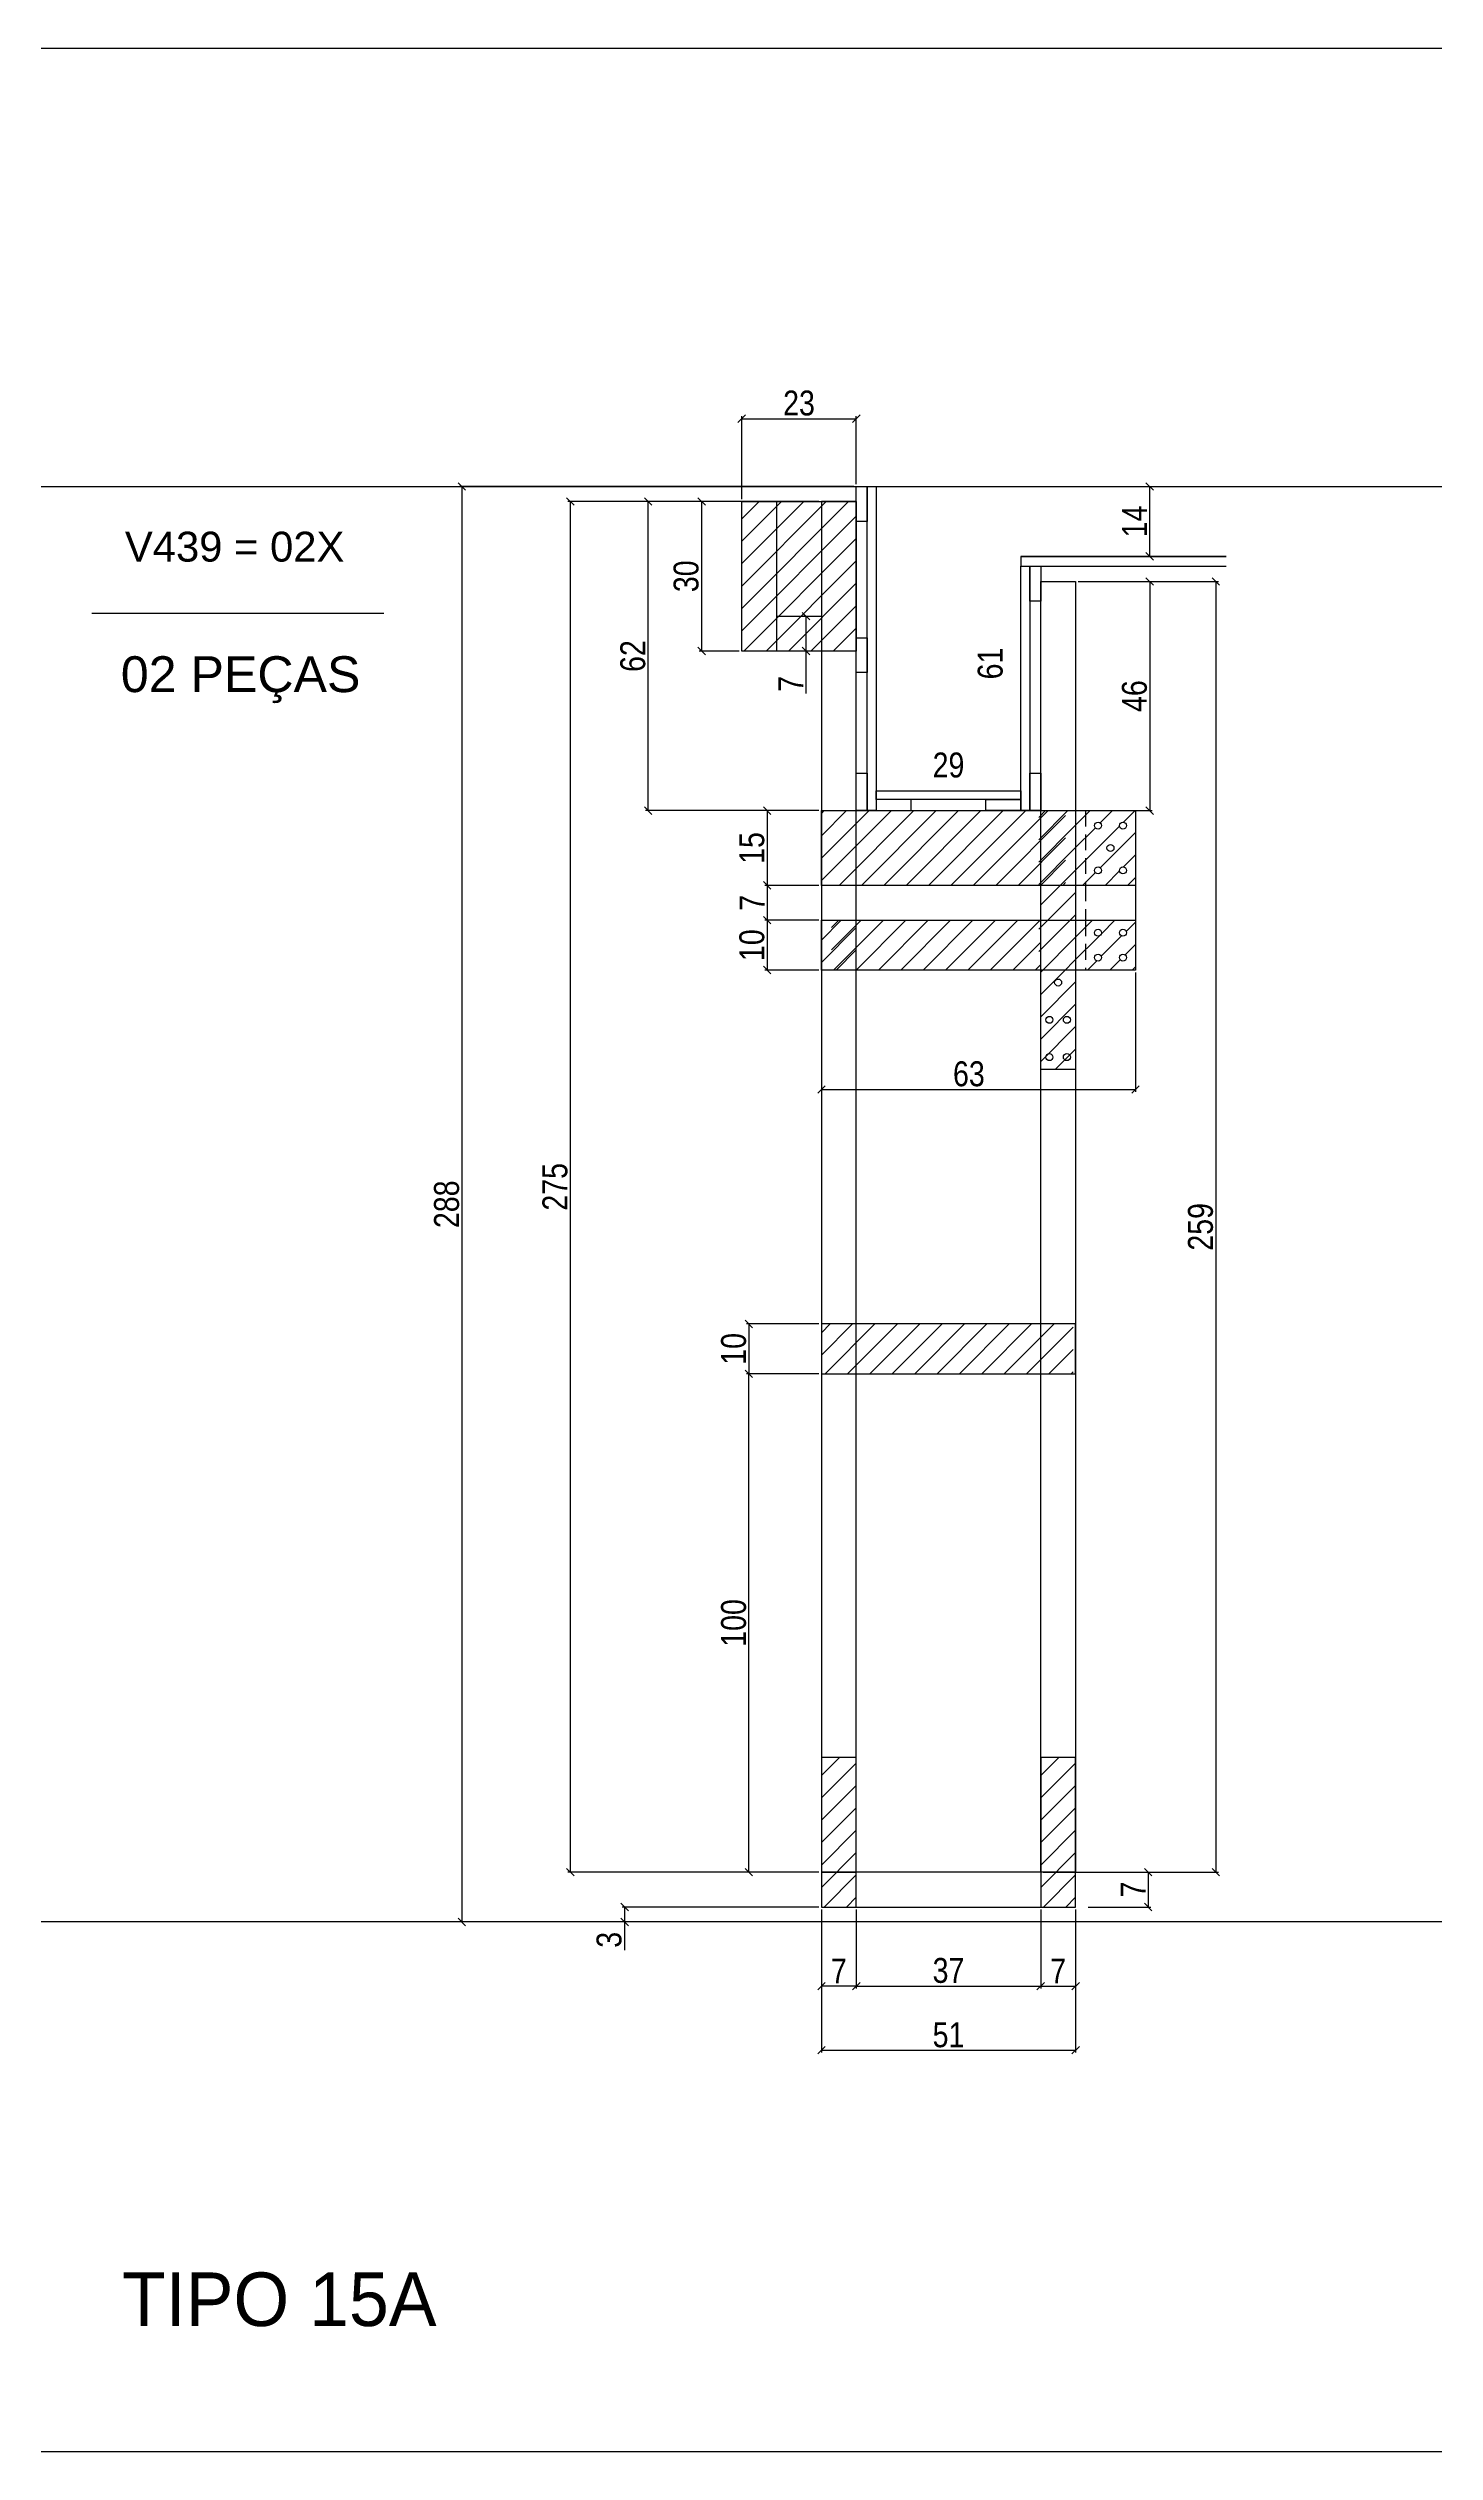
# Model space of a CAD drawing. Extents: x 17311 to 161354, y 153625 to 213544.
# Drawn here: x 19668 to 20225, y 207396 to 208361 of the extents above; entities that cross this region are included whole.
import ezdxf

# ---------------------------------------------------------------- set-up
doc = ezdxf.new("R2010")
doc.units = 0
doc.linetypes.add('DASHED2', pattern=[9.525, 6.35, -3.175])
doc.layers.get('0').update_dxf_attribs({"linetype": 'CONTINUOUS'})
doc.layers.get('DEFPOINTS').update_dxf_attribs({"linetype": 'CONTINUOUS'})
for name, color, linetype in [('8', 111, 'CONTINUOUS'), ('COTA', 241, 'CONTINUOUS'), ('detalhes', 4, 'CONTINUOUS'), ('HACHURA', 8, 'CONTINUOUS'), ('Painéis', 200, 'CONTINUOUS'), ('SARR_2.2x10', 60, 'CONTINUOUS'), ('SARR_7x7', 40, 'CONTINUOUS'), ('TIRAS REESCORAMENTO', 252, 'CONTINUOUS'), ('VIGAS', 3, 'CONTINUOUS')]:
    doc.layers.add(name, color=color, linetype=linetype)
doc.layers.add('resinado', color=7, linetype='CONTINUOUS', true_color=0xff6161)
doc.styles.add('COTA TECNICA 2X', font='techl___.ttf', dxfattribs={"height": 10})
doc.styles.add('R80-50', font='arial.ttf', dxfattribs={"height": 10})
doc.styles.add('ROMAS860', font='ROMAS860.SHX', dxfattribs={"height": 8.5})
doc.dimstyles.new('SECAO', dxfattribs={"dimscale": 0.333333, "dimtxt": 5, "dimasz": 9, "dimexe": 3, "dimexo": 3, "dimgap": 3, "dimtad": 1, "dimdec": 1, "dimlfac": 0.5, "dimzin": 12, "dimdsep": 46, "dimtxsty": 'COTA TECNICA 2X', "dimblk1": 'OBLIQUE', "dimblk2": 'OBLIQUE', "dimsah": 1, "dimcen": 0.9, "dimclrd": 4, "dimclre": 4, "dimclrt": 240, "dimadec": 1, "dimazin": 3, "dimtfac": 1, "dimtdec": 1, "dimtmove": 0, "dimatfit": 3, "dimfxl": 1, "dimtolj": 1, "dimtzin": 12, "dimarcsym": 0})
pattern_1 = [(45, (-6129.104, 10514.263), (-4.49012806, 4.49012806), [])]

# ---------------------------------------------------------------- blocks, each defined once
blk = doc.blocks.new('_Oblique')
at = {"color": 0, "linetype": 'ByBlock', "lineweight": -2}
blk.add_line((-0.5, -0.5), (0.5, 0.5), dxfattribs=at)
blk = doc.blocks.new('*D3186')
at = {"layer": 'DEFPOINTS', "color": 0, "transparency": 16777216}
for p in [(19978.5, 208179.13), (19877.72, 207629.04), (19978.5, 207629.04)]:
    blk.add_point(p, dxfattribs=at)
at = {"layer": 'detalhes', "color": 4, "lineweight": -2, "transparency": 16777216}
for p, q in [((19977.5, 208179.13), (19876.72, 208179.13)), ((19877.72, 208179.13), (19877.72, 207629.04)), ((19977.5, 207629.04), (19876.72, 207629.04))]:
    blk.add_line(p, q, dxfattribs=at)
at = {"layer": 'detalhes', "color": 4, "lineweight": -2, "transparency": 16777216, "xscale": 3, "yscale": 3, "zscale": 3}
for p, rotation in [((19877.72, 208179.13), 90), ((19877.72, 207629.04), 270)]:
    blk.add_blockref('_Oblique', p, dxfattribs=dict(at, rotation=rotation))
at = {"layer": 'detalhes', "color": 240, "transparency": 16777216, "insert": (19871.61, 207904.09), "char_height": 10, "attachment_point": 5, "rotation": 90, "style": 'COTA TECNICA 2X'}
blk.add_mtext('\\A1;275', dxfattribs=at)
blk = doc.blocks.new('*D3187')
at = {"layer": 'DEFPOINTS', "color": 0, "transparency": 16777216}
for p in [(19978.5, 207615.04), (20080.5, 207615.04), (20080.5, 207557.58)]:
    blk.add_point(p, dxfattribs=at)
at = {"layer": 'detalhes', "color": 4, "lineweight": -2, "transparency": 16777216}
for p, q in [((19978.5, 207614.04), (19978.5, 207556.58)), ((20080.5, 207614.04), (20080.5, 207556.58)), ((19978.5, 207557.58), (20080.5, 207557.58))]:
    blk.add_line(p, q, dxfattribs=at)
at = {"layer": 'detalhes', "color": 4, "lineweight": -2, "transparency": 16777216, "xscale": 3, "yscale": 3, "zscale": 3, "rotation": 180}
blk.add_blockref('_Oblique', (19978.5, 207557.58), dxfattribs=at)
at = {"layer": 'detalhes', "color": 4, "lineweight": -2, "transparency": 16777216, "xscale": 3, "yscale": 3, "zscale": 3}
blk.add_blockref('_Oblique', (20080.5, 207557.58), dxfattribs=at)
at = {"layer": 'detalhes', "color": 240, "transparency": 16777216, "insert": (20029.5, 207563.69), "char_height": 10, "attachment_point": 5, "style": 'COTA TECNICA 2X'}
blk.add_mtext('\\A1;51', dxfattribs=at)
blk = doc.blocks.new('*D3188')
at = {"layer": 'DEFPOINTS', "color": 0, "transparency": 16777216}
for p in [(19992.5, 207615.04), (20066.5, 207615.04), (20066.5, 207583.3)]:
    blk.add_point(p, dxfattribs=at)
at = {"layer": 'detalhes', "color": 4, "lineweight": -2, "transparency": 16777216}
for p, q in [((19992.5, 207614.04), (19992.5, 207582.3)), ((20066.5, 207614.04), (20066.5, 207582.3)), ((19992.5, 207583.3), (20066.5, 207583.3))]:
    blk.add_line(p, q, dxfattribs=at)
at = {"layer": 'detalhes', "color": 4, "lineweight": -2, "transparency": 16777216, "xscale": 3, "yscale": 3, "zscale": 3, "rotation": 180}
blk.add_blockref('_Oblique', (19992.5, 207583.3), dxfattribs=at)
at = {"layer": 'detalhes', "color": 4, "lineweight": -2, "transparency": 16777216, "xscale": 3, "yscale": 3, "zscale": 3}
blk.add_blockref('_Oblique', (20066.5, 207583.3), dxfattribs=at)
at = {"layer": 'detalhes', "color": 240, "transparency": 16777216, "insert": (20029.5, 207589.52), "char_height": 10, "attachment_point": 5, "style": 'COTA TECNICA 2X'}
blk.add_mtext('\\A1;37', dxfattribs=at)
blk = doc.blocks.new('*D3189')
at = {"layer": 'DEFPOINTS', "color": 0, "transparency": 16777216}
for p in [(20066.5, 207583.3), (20080.5, 207583.3), (20080.5, 207583.3)]:
    blk.add_point(p, dxfattribs=at)
at = {"layer": 'detalhes', "color": 4, "lineweight": -2, "transparency": 16777216}
blk.add_line((20066.5, 207583.3), (20080.5, 207583.3), dxfattribs=at)
at = {"layer": 'detalhes', "color": 4, "lineweight": -2, "transparency": 16777216, "xscale": 3, "yscale": 3, "zscale": 3, "rotation": 180}
blk.add_blockref('_Oblique', (20066.5, 207583.3), dxfattribs=at)
at = {"layer": 'detalhes', "color": 4, "lineweight": -2, "transparency": 16777216, "xscale": 3, "yscale": 3, "zscale": 3}
blk.add_blockref('_Oblique', (20080.5, 207583.3), dxfattribs=at)
at = {"layer": 'detalhes', "color": 240, "transparency": 16777216, "insert": (20073.5, 207589.37), "char_height": 10, "attachment_point": 5, "style": 'COTA TECNICA 2X'}
blk.add_mtext('\\A1;7', dxfattribs=at)
blk = doc.blocks.new('*D3190')
at = {"layer": 'DEFPOINTS', "color": 0, "transparency": 16777216}
for p in [(19978.5, 207583.3), (19978.5, 207583.3), (19992.5, 207583.3)]:
    blk.add_point(p, dxfattribs=at)
at = {"layer": 'detalhes', "color": 4, "lineweight": -2, "transparency": 16777216}
blk.add_line((19992.5, 207583.3), (19978.5, 207583.3), dxfattribs=at)
at = {"layer": 'detalhes', "color": 4, "lineweight": -2, "transparency": 16777216, "xscale": 3, "yscale": 3, "zscale": 3, "rotation": 180}
blk.add_blockref('_Oblique', (19978.5, 207583.3), dxfattribs=at)
at = {"layer": 'detalhes', "color": 4, "lineweight": -2, "transparency": 16777216, "xscale": 3, "yscale": 3, "zscale": 3}
blk.add_blockref('_Oblique', (19992.5, 207583.3), dxfattribs=at)
at = {"layer": 'detalhes', "color": 240, "transparency": 16777216, "insert": (19985.5, 207589.37), "char_height": 10, "attachment_point": 5, "style": 'COTA TECNICA 2X'}
blk.add_mtext('\\A1;7', dxfattribs=at)
blk = doc.blocks.new('*D3191')
at = {"layer": 'DEFPOINTS', "color": 0, "transparency": 16777216}
for p in [(19978.5, 207849.05), (19949.4, 207829.05), (19978.5, 207829.05)]:
    blk.add_point(p, dxfattribs=at)
at = {"layer": 'detalhes', "color": 4, "lineweight": -2, "transparency": 16777216}
for p, q in [((19977.5, 207849.05), (19948.4, 207849.05)), ((19949.4, 207849.05), (19949.4, 207829.05)), ((19977.5, 207829.05), (19948.4, 207829.05))]:
    blk.add_line(p, q, dxfattribs=at)
at = {"layer": 'detalhes', "color": 4, "lineweight": -2, "transparency": 16777216, "xscale": 3, "yscale": 3, "zscale": 3}
for p, rotation in [((19949.4, 207849.05), 90), ((19949.4, 207829.05), 270)]:
    blk.add_blockref('_Oblique', p, dxfattribs=dict(at, rotation=rotation))
at = {"layer": 'detalhes', "color": 240, "transparency": 16777216, "insert": (19943.3, 207839.05), "char_height": 10, "attachment_point": 5, "rotation": 90, "style": 'COTA TECNICA 2X'}
blk.add_mtext('\\A1;10', dxfattribs=at)
blk = doc.blocks.new('*D3192')
at = {"layer": 'DEFPOINTS', "color": 0, "transparency": 16777216}
for p in [(20080.5, 208147.01), (20080.5, 208055.08), (20110.25, 208055.08)]:
    blk.add_point(p, dxfattribs=at)
at = {"layer": 'detalhes', "color": 4, "lineweight": -2, "transparency": 16777216}
for p, q in [((20081.5, 208147.01), (20111.25, 208147.01)), ((20110.25, 208147.01), (20110.25, 208055.08)), ((20081.5, 208055.08), (20111.25, 208055.08))]:
    blk.add_line(p, q, dxfattribs=at)
at = {"layer": 'detalhes', "color": 4, "lineweight": -2, "transparency": 16777216, "xscale": 3, "yscale": 3, "zscale": 3}
for p, rotation in [((20110.25, 208147.01), 90), ((20110.25, 208055.08), 270)]:
    blk.add_blockref('_Oblique', p, dxfattribs=dict(at, rotation=rotation))
at = {"layer": 'detalhes', "color": 240, "transparency": 16777216, "insert": (20104.15, 208101.04), "char_height": 10, "attachment_point": 5, "rotation": 90, "style": 'COTA TECNICA 2X'}
blk.add_mtext('\\A1;46', dxfattribs=at)
blk = doc.blocks.new('*D3193')
at = {"layer": 'DEFPOINTS', "color": 0, "transparency": 16777216}
for p in [(19992.5, 208185.13), (19834.22, 207609.04), (19978.5, 207609.04)]:
    blk.add_point(p, dxfattribs=at)
at = {"layer": 'detalhes', "color": 4, "lineweight": -2, "transparency": 16777216}
for p, q in [((19991.5, 208185.13), (19833.22, 208185.13)), ((19834.22, 208185.13), (19834.22, 207609.04)), ((19977.5, 207609.04), (19833.22, 207609.04))]:
    blk.add_line(p, q, dxfattribs=at)
at = {"layer": 'detalhes', "color": 4, "lineweight": -2, "transparency": 16777216, "xscale": 3, "yscale": 3, "zscale": 3}
for p, rotation in [((19834.22, 208185.13), 90), ((19834.22, 207609.04), 270)]:
    blk.add_blockref('_Oblique', p, dxfattribs=dict(at, rotation=rotation))
at = {"layer": 'detalhes', "color": 240, "transparency": 16777216, "insert": (19828.12, 207897.09), "char_height": 10, "attachment_point": 5, "rotation": 90, "style": 'COTA TECNICA 2X'}
blk.add_mtext('\\A1;288', dxfattribs=at)
blk = doc.blocks.new('*D3194')
at = {"layer": 'DEFPOINTS', "color": 0, "transparency": 16777216}
for p in [(19978.5, 207615.04), (19899.54, 207609.04), (19978.5, 207609.04)]:
    blk.add_point(p, dxfattribs=at)
at = {"layer": 'detalhes', "color": 4, "lineweight": -2, "transparency": 16777216}
for p, q in [((19977.5, 207615.04), (19898.54, 207615.04)), ((19899.54, 207615.04), (19899.54, 207609.04)), ((19977.5, 207609.04), (19898.54, 207609.04)), ((19899.54, 207609.04), (19899.54, 207597.71))]:
    blk.add_line(p, q, dxfattribs=at)
at = {"layer": 'detalhes', "color": 4, "lineweight": -2, "transparency": 16777216, "xscale": 3, "yscale": 3, "zscale": 3}
for p, rotation in [((19899.54, 207615.04), 90), ((19899.54, 207609.04), 270)]:
    blk.add_blockref('_Oblique', p, dxfattribs=dict(at, rotation=rotation))
at = {"layer": 'detalhes', "color": 240, "transparency": 16777216, "insert": (19893.32, 207601.87), "char_height": 10, "attachment_point": 5, "rotation": 90, "style": 'COTA TECNICA 2X'}
blk.add_mtext('\\A1;3', dxfattribs=at)
blk = doc.blocks.new('*D3195')
at = {"layer": 'DEFPOINTS', "color": 0, "transparency": 16777216}
for p in [(20045.54, 208185.13), (20052.39, 208185.13), (20045.54, 208063.08)]:
    blk.add_point(p, dxfattribs=at)
at = {"layer": 'detalhes', "color": 240, "transparency": 16777216, "insert": (20046.29, 208114.11), "char_height": 10, "attachment_point": 5, "rotation": 90, "style": 'COTA TECNICA 2X'}
blk.add_mtext('\\A1;61', dxfattribs=at)
blk = doc.blocks.new('*D3196')
at = {"layer": 'DEFPOINTS', "color": 0, "transparency": 16777216}
for p in [(20000.5, 208067.24), (20058.5, 208067.24), (20058.5, 208067.24)]:
    blk.add_point(p, dxfattribs=at)
at = {"layer": 'detalhes', "color": 240, "transparency": 16777216, "insert": (20029.5, 208073.32), "char_height": 10, "attachment_point": 5, "style": 'COTA TECNICA 2X'}
blk.add_mtext('\\A1;29', dxfattribs=at)
blk = doc.blocks.new('*D3197')
at = {"layer": 'DEFPOINTS', "color": 0, "transparency": 16777216}
for p in [(19949.4, 207829.05), (19978.5, 207829.05), (19977.5, 207629.04)]:
    blk.add_point(p, dxfattribs=at)
at = {"layer": 'detalhes', "color": 4, "lineweight": -2, "transparency": 16777216}
for p, q in [((19977.5, 207829.05), (19948.4, 207829.05)), ((19949.4, 207629.04), (19949.4, 207829.05)), ((19976.5, 207629.04), (19948.4, 207629.04))]:
    blk.add_line(p, q, dxfattribs=at)
at = {"layer": 'detalhes', "color": 4, "lineweight": -2, "transparency": 16777216, "xscale": 3, "yscale": 3, "zscale": 3}
for p, rotation in [((19949.4, 207829.05), 90), ((19949.4, 207629.04), 270)]:
    blk.add_blockref('_Oblique', p, dxfattribs=dict(at, rotation=rotation))
at = {"layer": 'detalhes', "color": 240, "transparency": 16777216, "insert": (19943.3, 207729.05), "char_height": 10, "attachment_point": 5, "rotation": 90, "style": 'COTA TECNICA 2X'}
blk.add_mtext('\\A1;100', dxfattribs=at)
blk = doc.blocks.new('*D3198')
at = {"layer": 'DEFPOINTS', "color": 0, "transparency": 16777216}
for p in [(19978.5, 208015.08), (20104.5, 207991.08), (20104.5, 207943.16)]:
    blk.add_point(p, dxfattribs=at)
at = {"layer": 'detalhes', "color": 4, "lineweight": -2, "transparency": 16777216}
for p, q in [((19978.5, 208014.08), (19978.5, 207942.16)), ((20104.5, 207990.08), (20104.5, 207942.16)), ((19978.5, 207943.16), (20104.5, 207943.16))]:
    blk.add_line(p, q, dxfattribs=at)
at = {"layer": 'detalhes', "color": 4, "lineweight": -2, "transparency": 16777216, "xscale": 3, "yscale": 3, "zscale": 3, "rotation": 180}
blk.add_blockref('_Oblique', (19978.5, 207943.16), dxfattribs=at)
at = {"layer": 'detalhes', "color": 4, "lineweight": -2, "transparency": 16777216, "xscale": 3, "yscale": 3, "zscale": 3}
blk.add_blockref('_Oblique', (20104.5, 207943.16), dxfattribs=at)
at = {"layer": 'detalhes', "color": 240, "transparency": 16777216, "insert": (20037.68, 207949.38), "char_height": 10, "attachment_point": 5, "style": 'COTA TECNICA 2X'}
blk.add_mtext('\\A1;63', dxfattribs=at)
blk = doc.blocks.new('*D3199')
at = {"layer": 'DEFPOINTS', "color": 0, "transparency": 16777216}
for p in [(20107.1, 208185.13), (20110.25, 208185.13), (20107.1, 208157.13)]:
    blk.add_point(p, dxfattribs=at)
at = {"layer": 'detalhes', "color": 4, "lineweight": -2, "transparency": 16777216}
for p, q in [((20108.1, 208185.13), (20111.25, 208185.13)), ((20110.25, 208157.13), (20110.25, 208185.13)), ((20108.1, 208157.13), (20111.25, 208157.13))]:
    blk.add_line(p, q, dxfattribs=at)
at = {"layer": 'detalhes', "color": 4, "lineweight": -2, "transparency": 16777216, "xscale": 3, "yscale": 3, "zscale": 3}
for p, rotation in [((20110.25, 208185.13), 90), ((20110.25, 208157.13), 270)]:
    blk.add_blockref('_Oblique', p, dxfattribs=dict(at, rotation=rotation))
at = {"layer": 'detalhes', "color": 240, "transparency": 16777216, "insert": (20104.18, 208171.13), "char_height": 10, "attachment_point": 5, "rotation": 90, "style": 'COTA TECNICA 2X'}
blk.add_mtext('\\A1;14', dxfattribs=at)
blk = doc.blocks.new('*D3200')
at = {"layer": 'DEFPOINTS', "color": 0, "transparency": 16777216}
for p in [(20081.5, 208147.01), (20081.5, 207629.04), (20136.79, 207629.04)]:
    blk.add_point(p, dxfattribs=at)
at = {"layer": 'detalhes', "color": 4, "lineweight": -2, "transparency": 16777216}
for p, q in [((20082.5, 208147.01), (20137.79, 208147.01)), ((20136.79, 208147.01), (20136.79, 207629.04)), ((20082.5, 207629.04), (20137.79, 207629.04))]:
    blk.add_line(p, q, dxfattribs=at)
at = {"layer": 'detalhes', "color": 4, "lineweight": -2, "transparency": 16777216, "xscale": 3, "yscale": 3, "zscale": 3}
for p, rotation in [((20136.79, 208147.01), 90), ((20136.79, 207629.04), 270)]:
    blk.add_blockref('_Oblique', p, dxfattribs=dict(at, rotation=rotation))
at = {"layer": 'detalhes', "color": 240, "transparency": 16777216, "insert": (20130.66, 207888.02), "char_height": 10, "attachment_point": 5, "rotation": 90, "style": 'COTA TECNICA 2X'}
blk.add_mtext('\\A1;259', dxfattribs=at)
blk = doc.blocks.new('*D3201')
at = {"layer": 'DEFPOINTS', "color": 0, "transparency": 16777216}
for p in [(20066.5, 207629.04), (20084.56, 207615.04), (20109.65, 207615.04)]:
    blk.add_point(p, dxfattribs=at)
at = {"layer": 'detalhes', "color": 4, "lineweight": -2, "transparency": 16777216}
for p, q in [((20067.5, 207629.04), (20110.65, 207629.04)), ((20109.65, 207629.04), (20109.65, 207615.04)), ((20085.56, 207615.04), (20110.65, 207615.04))]:
    blk.add_line(p, q, dxfattribs=at)
at = {"layer": 'detalhes', "color": 4, "lineweight": -2, "transparency": 16777216, "xscale": 3, "yscale": 3, "zscale": 3}
for p, rotation in [((20109.65, 207629.04), 90), ((20109.65, 207615.04), 270)]:
    blk.add_blockref('_Oblique', p, dxfattribs=dict(at, rotation=rotation))
at = {"layer": 'detalhes', "color": 240, "transparency": 16777216, "insert": (20103.57, 207622.04), "char_height": 10, "attachment_point": 5, "rotation": 90, "style": 'COTA TECNICA 2X'}
blk.add_mtext('\\A1;7', dxfattribs=at)
blk = doc.blocks.new('*D3202')
at = {"layer": 'DEFPOINTS', "color": 0, "transparency": 16777216}
for p in [(19978.5, 208055.08), (19956.73, 208025.08), (19978.5, 208025.08)]:
    blk.add_point(p, dxfattribs=at)
at = {"layer": 'detalhes', "color": 4, "lineweight": -2, "transparency": 16777216}
for p, q in [((19977.5, 208055.08), (19955.73, 208055.08)), ((19956.73, 208055.08), (19956.73, 208025.08)), ((19977.5, 208025.08), (19955.73, 208025.08))]:
    blk.add_line(p, q, dxfattribs=at)
at = {"layer": 'detalhes', "color": 4, "lineweight": -2, "transparency": 16777216, "xscale": 3, "yscale": 3, "zscale": 3}
for p, rotation in [((19956.73, 208055.08), 90), ((19956.73, 208025.08), 270)]:
    blk.add_blockref('_Oblique', p, dxfattribs=dict(at, rotation=rotation))
at = {"layer": 'detalhes', "color": 240, "transparency": 16777216, "insert": (19950.62, 208040.08), "char_height": 10, "attachment_point": 5, "rotation": 90, "style": 'COTA TECNICA 2X'}
blk.add_mtext('\\A1;15', dxfattribs=at)
blk = doc.blocks.new('*D3203')
at = {"layer": 'DEFPOINTS', "color": 0, "transparency": 16777216}
for p in [(19978.5, 208011.08), (19956.73, 207991.08), (19978.5, 207991.08)]:
    blk.add_point(p, dxfattribs=at)
at = {"layer": 'detalhes', "color": 4, "lineweight": -2, "transparency": 16777216}
for p, q in [((19977.5, 208011.08), (19955.73, 208011.08)), ((19956.73, 208011.08), (19956.73, 207991.08)), ((19977.5, 207991.08), (19955.73, 207991.08))]:
    blk.add_line(p, q, dxfattribs=at)
at = {"layer": 'detalhes', "color": 4, "lineweight": -2, "transparency": 16777216, "xscale": 3, "yscale": 3, "zscale": 3}
for p, rotation in [((19956.73, 208011.08), 90), ((19956.73, 207991.08), 270)]:
    blk.add_blockref('_Oblique', p, dxfattribs=dict(at, rotation=rotation))
at = {"layer": 'detalhes', "color": 240, "transparency": 16777216, "insert": (19950.63, 208001.08), "char_height": 10, "attachment_point": 5, "rotation": 90, "style": 'COTA TECNICA 2X'}
blk.add_mtext('\\A1;10', dxfattribs=at)
blk = doc.blocks.new('*D3204')
at = {"layer": 'DEFPOINTS', "color": 0, "transparency": 16777216}
for p in [(19978.5, 208025.08), (19956.73, 208011.08), (19978.5, 208011.08)]:
    blk.add_point(p, dxfattribs=at)
at = {"layer": 'detalhes', "color": 4, "lineweight": -2, "transparency": 16777216}
for p, q in [((19977.5, 208025.08), (19955.73, 208025.08)), ((19956.73, 208025.08), (19956.73, 208011.08)), ((19977.5, 208011.08), (19955.73, 208011.08))]:
    blk.add_line(p, q, dxfattribs=at)
at = {"layer": 'detalhes', "color": 4, "lineweight": -2, "transparency": 16777216, "xscale": 3, "yscale": 3, "zscale": 3}
for p, rotation in [((19956.73, 208025.08), 90), ((19956.73, 208011.08), 270)]:
    blk.add_blockref('_Oblique', p, dxfattribs=dict(at, rotation=rotation))
at = {"layer": 'detalhes', "color": 240, "transparency": 16777216, "insert": (19950.66, 208018.08), "char_height": 10, "attachment_point": 5, "rotation": 90, "style": 'COTA TECNICA 2X'}
blk.add_mtext('\\A1;7', dxfattribs=at)
blk = doc.blocks.new('*D3205')
at = {"layer": 'DEFPOINTS', "color": 0, "transparency": 16777216}
for p in [(19908.96, 208179.13), (19948.8, 208179.13), (19978.5, 208055.08)]:
    blk.add_point(p, dxfattribs=at)
at = {"layer": 'detalhes', "color": 4, "lineweight": -2, "transparency": 16777216}
for p, q in [((19947.8, 208179.13), (19907.96, 208179.13)), ((19908.96, 208055.08), (19908.96, 208179.13)), ((19977.5, 208055.08), (19907.96, 208055.08))]:
    blk.add_line(p, q, dxfattribs=at)
at = {"layer": 'detalhes', "color": 4, "lineweight": -2, "transparency": 16777216, "xscale": 3, "yscale": 3, "zscale": 3}
for p, rotation in [((19908.96, 208179.13), 90), ((19908.96, 208055.08), 270)]:
    blk.add_blockref('_Oblique', p, dxfattribs=dict(at, rotation=rotation))
at = {"layer": 'detalhes', "color": 240, "transparency": 16777216, "insert": (19902.86, 208117.11), "char_height": 10, "attachment_point": 5, "rotation": 90, "style": 'COTA TECNICA 2X'}
blk.add_mtext('\\A1;62', dxfattribs=at)
blk = doc.blocks.new('*D3206')
at = {"layer": 'DEFPOINTS', "color": 0, "transparency": 16777216}
for p in [(19930.46, 208179.13), (19946.5, 208179.13), (19946.5, 208119.13)]:
    blk.add_point(p, dxfattribs=at)
at = {"layer": 'detalhes', "color": 4, "lineweight": -2, "transparency": 16777216}
for p, q in [((19945.5, 208179.13), (19929.46, 208179.13)), ((19930.46, 208119.13), (19930.46, 208179.13)), ((19945.5, 208119.13), (19929.46, 208119.13))]:
    blk.add_line(p, q, dxfattribs=at)
at = {"layer": 'detalhes', "color": 4, "lineweight": -2, "transparency": 16777216, "xscale": 3, "yscale": 3, "zscale": 3}
for p, rotation in [((19930.46, 208179.13), 90), ((19930.46, 208119.13), 270)]:
    blk.add_blockref('_Oblique', p, dxfattribs=dict(at, rotation=rotation))
at = {"layer": 'detalhes', "color": 240, "transparency": 16777216, "insert": (19924.24, 208149.13), "char_height": 10, "attachment_point": 5, "rotation": 90, "style": 'COTA TECNICA 2X'}
blk.add_mtext('\\A1;30', dxfattribs=at)
blk = doc.blocks.new('*D3207')
at = {"layer": 'DEFPOINTS', "color": 0, "transparency": 16777216}
for p in [(19992.5, 208212.38), (19992.5, 208185.13), (19946.5, 208179.13)]:
    blk.add_point(p, dxfattribs=at)
at = {"layer": 'detalhes', "color": 4, "lineweight": -2, "transparency": 16777216}
for p, q in [((19946.5, 208180.13), (19946.5, 208213.38)), ((19946.5, 208212.38), (19992.5, 208212.38)), ((19992.5, 208186.13), (19992.5, 208213.38))]:
    blk.add_line(p, q, dxfattribs=at)
at = {"layer": 'detalhes', "color": 4, "lineweight": -2, "transparency": 16777216, "xscale": 3, "yscale": 3, "zscale": 3, "rotation": 180}
blk.add_blockref('_Oblique', (19946.5, 208212.38), dxfattribs=at)
at = {"layer": 'detalhes', "color": 4, "lineweight": -2, "transparency": 16777216, "xscale": 3, "yscale": 3, "zscale": 3}
blk.add_blockref('_Oblique', (19992.5, 208212.38), dxfattribs=at)
at = {"layer": 'detalhes', "color": 240, "transparency": 16777216, "insert": (19969.5, 208218.6), "char_height": 10, "attachment_point": 5, "style": 'COTA TECNICA 2X'}
blk.add_mtext('\\A1;23', dxfattribs=at)
blk = doc.blocks.new('*D3208')
at = {"layer": 'DEFPOINTS', "color": 0, "transparency": 16777216}
for p in [(19972.87, 208133.13), (19972.31, 208119.13), (19972.87, 208119.13)]:
    blk.add_point(p, dxfattribs=at)
at = {"layer": 'detalhes', "color": 4, "lineweight": -2, "transparency": 16777216}
for p, q in [((19971.87, 208133.13), (19971.31, 208133.13)), ((19972.31, 208133.13), (19972.31, 208119.13)), ((19971.87, 208119.13), (19971.31, 208119.13)), ((19972.31, 208119.13), (19972.31, 208102.02))]:
    blk.add_line(p, q, dxfattribs=at)
at = {"layer": 'detalhes', "color": 4, "lineweight": -2, "transparency": 16777216, "xscale": 3, "yscale": 3, "zscale": 3}
for p, rotation in [((19972.31, 208133.13), 90), ((19972.31, 208119.13), 270)]:
    blk.add_blockref('_Oblique', p, dxfattribs=dict(at, rotation=rotation))
at = {"layer": 'detalhes', "color": 240, "transparency": 16777216, "insert": (19966.24, 208105.89), "char_height": 10, "attachment_point": 5, "rotation": 90, "style": 'COTA TECNICA 2X'}
blk.add_mtext('\\A1;7', dxfattribs=at)

msp = doc.modelspace()

# ---------------------------------------------------------------- hatches: boundary and pattern name
at = {"layer": 'COTA'}
h = msp.add_hatch(dxfattribs=at)
h.set_pattern_fill('ANSI31', color=256, scale=2, style=0)
h.set_pattern_definition([(45, (335.572, 203055.3575), (-4.490128, 4.490128), [])])
h.paths.add_polyline_path([(19992.5, 208119.13), (19946.5, 208119.13), (19946.5, 208179.13), (19992.5, 208179.13)])
h = msp.add_hatch(dxfattribs=at)
h.set_pattern_fill('ANSI31', color=256, scale=2, style=0)
h.set_pattern_definition([(45, (-6119.104, 10514.263), (-4.49012806, 4.49012806), [])])
h.paths.add_polyline_path([(20076.5, 208055.08), (19978.5, 208055.08), (19978.5, 208025.08), (20076.5, 208025.08)])
h = msp.add_hatch(dxfattribs=at)
h.set_pattern_fill('ANSI31', color=256, scale=2, style=0)
h.set_pattern_definition(pattern_1)
h.paths.add_polyline_path([(20079.7, 208055.08), (20065.7, 208055.08), (20065.7, 208025.08), (20079.7, 208025.08)])
h = msp.add_hatch(dxfattribs=at)
h.set_pattern_fill('ANSI31', color=256, scale=2, style=0)
h.set_pattern_definition(pattern_1)
h.paths.add_polyline_path([(20104.5, 208055.08), (20079.7, 208055.08), (20079.7, 208025.08), (20104.5, 208025.08)])
h.paths.add_polyline_path([(20090.9, 208031.08, -1), (20088.1, 208031.08, -1)], flags=16)
h.paths.add_polyline_path([(20093.1, 208040.08, -1), (20095.9, 208040.08, -1)], flags=16)
h.paths.add_polyline_path([(20088.1, 208049.08, -1), (20090.9, 208049.08, -1)], flags=16)
h.paths.add_polyline_path([(20100.9, 208031.08, -1), (20098.1, 208031.08, -1)], flags=16)
h.paths.add_polyline_path([(20098.1, 208049.08, -1), (20100.9, 208049.08, -1)], flags=16)
h = msp.add_hatch(dxfattribs=at)
h.set_pattern_fill('ANSI31', color=256, scale=2, style=0)
h.set_pattern_definition(pattern_1)
h.paths.add_polyline_path([(20066.5, 208025.08), (20066.5, 208011.08), (20080.5, 208011.08), (20080.5, 208025.08)])
h = msp.add_hatch(dxfattribs=at)
h.set_pattern_fill('ANSI31', color=256, scale=2, style=0)
h.set_pattern_definition([(45, (-6149.104, 10514.263), (-4.49012806, 4.49012806), [])])
h.paths.add_polyline_path([(19992.5, 208011.08), (19978.5, 208011.08), (19978.5, 207991.08), (19992.5, 207991.08)])
h = msp.add_hatch(dxfattribs=at)
h.set_pattern_fill('ANSI31', color=256, scale=2, style=0)
h.set_pattern_definition([(45, (-6159.104, 10514.263), (-4.49012806, 4.49012806), [])])
h.paths.add_polyline_path([(20066.5, 208011.08), (19982.5, 208011.08), (19982.5, 207991.08), (20066.5, 207991.08)])
h = msp.add_hatch(dxfattribs=at)
h.set_pattern_fill('ANSI31', color=256, scale=2, style=0)
h.set_pattern_definition(pattern_1)
h.paths.add_polyline_path([(20079.7, 208011.08), (20065.7, 208011.08), (20065.7, 207991.08), (20079.7, 207991.08)])
h = msp.add_hatch(dxfattribs=at)
h.set_pattern_fill('ANSI31', color=256, scale=2, style=0)
h.set_pattern_definition(pattern_1)
h.paths.add_polyline_path([(20104.5, 208011.08), (20079.7, 208011.08), (20079.7, 207991.08), (20104.5, 207991.08)])
h.paths.add_polyline_path([(20088.1, 208006.08, -1), (20090.9, 208006.08, -1)], flags=16)
h.paths.add_polyline_path([(20090.9, 207996.08, -1), (20088.1, 207996.08, -1)], flags=16)
h.paths.add_polyline_path([(20098.1, 208006.08, -1), (20100.9, 208006.08, -1)], flags=16)
h.paths.add_polyline_path([(20100.9, 207996.08, -1), (20098.1, 207996.08, -1)], flags=16)
h = msp.add_hatch(dxfattribs=at)
h.set_pattern_fill('ANSI31', color=256, scale=2, style=0)
h.set_pattern_definition(pattern_1)
h.paths.add_polyline_path([(20066.5, 207951.14), (20080.5, 207951.14), (20080.5, 207991.08), (20066.5, 207991.08)])
h = msp.add_hatch(dxfattribs=at)
h.set_pattern_fill('ANSI31', color=256, scale=2, style=0)
h.set_pattern_definition([(45, (-6129.104, 10556.263), (-4.49012806, 4.49012806), [])])
h.paths.add_polyline_path([(20079.5, 207849.05), (19978.5, 207849.05), (19978.5, 207829.05), (20079.5, 207829.05)])
h = msp.add_hatch(dxfattribs=at)
h.set_pattern_fill('ANSI31', color=256, scale=2, style=0)
h.set_pattern_definition([(45, (134.281, 201805.848), (-4.490128, 4.490128), [])])
h.paths.add_polyline_path([(19978.5, 207615.04), (19992.5, 207615.04), (19992.5, 207675.04), (19978.5, 207675.04)])
h = msp.add_hatch(dxfattribs=at)
h.set_pattern_fill('ANSI31', color=256, scale=2, style=0)
h.set_pattern_definition([(45, (222.281, 201805.848), (-4.490128, 4.490128), [])])
h.paths.add_polyline_path([(20066.5, 207615.04), (20080.5, 207615.04), (20080.5, 207675.04), (20066.5, 207675.04)])

# ---------------------------------------------------------------- linework, layer by layer
at = {"linetype": 'Continuous'}
for p, q in [((19960.5, 208133.13), (19978.5, 208133.13)), ((20104.5, 208025.08), (20104.5, 208011.08))]:
    msp.add_line(p, q, dxfattribs=at)
msp.add_line((20080.5, 207951.14), (20066.5, 207951.14))
msp.add_lwpolyline([(20000.5, 207615.04), (20080.5, 207615.04), (20080.5, 207629.04), (19978.5, 207629.04), (19978.5, 207615.04), (20000.5, 207615.04)], dxfattribs=at)
for centre in [(20089.5, 208049.08), (20099.5, 208049.08), (20094.5, 208040.08), (20089.5, 208031.08), (20099.5, 208031.08), (20089.5, 208006.08), (20099.5, 208006.08), (20089.5, 207996.08), (20099.5, 207996.08), (20073.5, 207986.08), (20070, 207971.11), (20077, 207971.11), (20070, 207956.14), (20077, 207956.14)]:
    msp.add_circle(centre, 1.4)
at = {"layer": '8', "color": 5, "linetype": 'Continuous'}
msp.add_lwpolyline([(20247.34, 207396.34), (19650.53, 207396.34), (19650.53, 208361.12), (20247.34, 208361.12)], close=True, dxfattribs=at)
at = {"layer": 'COTA', "linetype": 'DASHED2'}
for p, q in [((20084.5, 208055.08), (20084.5, 208025.08)), ((20084.5, 208025.08), (20084.5, 208011.08)), ((20084.5, 208011.08), (20084.5, 207991.08))]:
    msp.add_line(p, q, dxfattribs=at)
at = {"layer": 'HACHURA', "color": 7}
msp.add_line((19685.68, 208134.32), (19802.84, 208134.32), dxfattribs=at)
at = {"layer": 'Painéis'}
for points in [[(19992.5, 208119.13), (19946.5, 208119.13), (19946.5, 208179.13), (19992.5, 208179.13)], [(19978.5, 207615.04), (19992.5, 207615.04), (19992.5, 207675.04), (19978.5, 207675.04)], [(20066.5, 207615.04), (20080.5, 207615.04), (20080.5, 207675.04), (20066.5, 207675.04)]]:
    msp.add_lwpolyline(points, close=True, dxfattribs=at)
msp.add_lwpolyline([(19978.5, 207829.05), (20080.5, 207829.05), (20080.5, 207849.05), (19978.5, 207849.05), (19978.5, 207829.05)], dxfattribs=at)
at = {"layer": 'resinado'}
msp.add_line((20058.5, 208157.13), (20140.98, 208157.13), dxfattribs=at)
at = {"layer": 'SARR_2.2x10', "linetype": 'Continuous'}
for points in [[(20104.5, 208025.08), (19978.5, 208025.08), (19978.5, 208055.08), (20104.5, 208055.08)], [(20104.5, 207991.08), (19978.5, 207991.08), (19978.5, 208011.08), (20104.5, 208011.08)]]:
    msp.add_lwpolyline(points, close=True, dxfattribs=at)
at = {"layer": 'SARR_7x7', "linetype": 'Continuous'}
msp.add_line((19960.5, 208179.13), (19960.5, 208119.13), dxfattribs=at)
for points in [[(19978.5, 207629.04), (19992.5, 207629.04), (19992.5, 208179.13), (19978.5, 208179.13)], [(20080.5, 207629.04), (20066.5, 207629.04), (20066.5, 208147.01), (20080.5, 208147.01)]]:
    msp.add_lwpolyline(points, close=True, dxfattribs=at)
at = {"layer": 'TIRAS REESCORAMENTO', "linetype": 'ByBlock'}
for p, q in [((22634.59, 208185.04), (17860.1, 208185.04)), ((20000.5, 208185.13), (20141.46, 208185.13)), ((20058.5, 208153.13), (20140.98, 208153.13)), ((22634.59, 207609.04), (17860.1, 207609.04))]:
    msp.add_line(p, q, dxfattribs=at)
for points in [[(19992.5, 208185.13), (19996.9, 208185.13), (19996.9, 208171.13), (19992.5, 208171.13)], [(20062.1, 208153.13), (20066.5, 208153.13), (20066.5, 208139.13), (20062.1, 208139.13)], [(19992.5, 208124.45), (19996.9, 208124.45), (19996.9, 208110.45), (19992.5, 208110.45)], [(19992.5, 208070.08), (19996.9, 208070.08), (19996.9, 208055.08), (19992.5, 208055.08)], [(20062.1, 208070.08), (20066.5, 208070.08), (20066.5, 208055.08), (20062.1, 208055.08)], [(20058.5, 208059.48), (20000.5, 208059.48), (20000.5, 208063.08), (20058.5, 208063.08)], [(20014.53, 208055.08), (20014.53, 208059.48), (20000.5, 208059.48), (20000.5, 208055.08)], [(20044.46, 208055.08), (20044.46, 208059.48), (20058.5, 208059.48), (20058.5, 208055.08)]]:
    msp.add_lwpolyline(points, close=True, dxfattribs=at)
for points in [[(20000.5, 208055.08), (19996.9, 208055.08), (19996.9, 208185.13), (20000.5, 208185.13), (20000.5, 208055.08)], [(20140.98, 208157.13), (20058.5, 208157.13), (20058.5, 208153.13), (20140.98, 208153.13)], [(20062.1, 208055.08), (20058.5, 208055.08), (20058.5, 208153.13), (20062.1, 208153.13), (20062.1, 208055.08)]]:
    msp.add_lwpolyline(points, dxfattribs=at)

# ---------------------------------------------------------------- texts
at = {"linetype": 'Continuous', "style": 'ROMAS860'}
msp.add_text('TIPO 15A', height=21.505, dxfattribs=at).set_placement((19697.82, 207446.85))
at = {"layer": 'VIGAS', "color": 7, "attachment_point": 1, "style": 'R80-50'}
for s, width, insert, char_height in [('V439 = 02X', 124.324, (19698.99, 208167.01), 12), ('02 PEÇAS', 162.221, (19697.36, 208117.03), 14.4)]:
    msp.add_mtext_dynamic_manual_height_columns(s, width=width, gutter_width=50, heights=[0], dxfattribs=dict(at, insert=insert, char_height=char_height))

# ---------------------------------------------------------------- dimensions: what is measured, and where the dimension line sits
at = {"layer": 'detalhes', "color": 3}
for base, p1, p2, picture, middle in [((19992.5, 208212.38), (19946.5, 208179.13), (19992.5, 208185.13), '*D3207', (19969.5, 208218.6)), ((19978.5, 207583.3), (19992.5, 207583.3), (19978.5, 207583.3), '*D3190', (19985.5, 207589.37))]:
    dim = msp.add_linear_dim(base=base, p1=p1, p2=p2, dimstyle='SECAO', dxfattribs=at)
    dim.commit()
    dim.dimension.update_dxf_attribs({"geometry": picture, "text_midpoint": middle})
for base, p1, p2, picture, middle in [((19834.22, 207609.04), (19992.5, 208185.13), (19978.5, 207609.04), '*D3193', (19828.12, 207897.09)), ((20110.25, 208185.13), (20107.1, 208157.13), (20107.1, 208185.13), '*D3199', (20104.18, 208171.13)), ((19877.72, 207629.04), (19978.5, 208179.13), (19978.5, 207629.04), '*D3186', (19871.61, 207904.09)), ((19908.96, 208179.13), (19978.5, 208055.08), (19948.8, 208179.13), '*D3205', (19902.86, 208117.11)), ((19930.46, 208179.13), (19946.5, 208119.13), (19946.5, 208179.13), '*D3206', (19924.24, 208149.13)), ((20110.25, 208055.08), (20080.5, 208147.01), (20080.5, 208055.08), '*D3192', (20104.15, 208101.04)), ((20136.79, 207629.04), (20081.5, 208147.01), (20081.5, 207629.04), '*D3200', (20130.66, 207888.02)), ((19956.73, 208025.08), (19978.5, 208055.08), (19978.5, 208025.08), '*D3202', (19950.62, 208040.08)), ((19956.73, 208011.08), (19978.5, 208025.08), (19978.5, 208011.08), '*D3204', (19950.66, 208018.08)), ((19956.73, 207991.08), (19978.5, 208011.08), (19978.5, 207991.08), '*D3203', (19950.63, 208001.08)), ((19949.4, 207829.05), (19978.5, 207849.05), (19978.5, 207829.05), '*D3191', (19943.3, 207839.05)), ((19949.4, 207829.05), (19977.5, 207629.04), (19978.5, 207829.05), '*D3197', (19943.3, 207729.05)), ((20109.65, 207615.04), (20066.5, 207629.04), (20084.56, 207615.04), '*D3201', (20103.57, 207622.04)), ((19899.54, 207609.04), (19978.5, 207615.04), (19978.5, 207609.04), '*D3194', (19893.32, 207601.87))]:
    dim = msp.add_linear_dim(base=base, p1=p1, p2=p2, angle=90, dimstyle='SECAO', dxfattribs=at)
    dim.commit()
    dim.dimension.update_dxf_attribs({"geometry": picture, "text_midpoint": middle})
dim = msp.add_linear_dim(base=(20052.39, 208185.13), p1=(20045.54, 208063.08), p2=(20045.54, 208185.13), angle=90, dimstyle='SECAO', override={"dimse1": 1, "dimse2": 1, "dimsd1": 1, "dimsd2": 1}, dxfattribs=at)
dim.commit()
dim.dimension.update_dxf_attribs({"geometry": '*D3195', "text_midpoint": (20052.39, 208114.11), "dimtype": 160})
dim = msp.add_linear_dim(base=(19972.31, 208119.13), p1=(19972.87, 208133.13), p2=(19972.87, 208119.13), angle=90, dimstyle='SECAO', dxfattribs=at)
dim.commit()
dim.dimension.update_dxf_attribs({"geometry": '*D3208', "text_midpoint": (19972.31, 208105.89), "dimtype": 160})
dim = msp.add_linear_dim(base=(20058.5, 208067.24), p1=(20000.5, 208067.24), p2=(20058.5, 208067.24), dimstyle='SECAO', override={"dimse1": 1, "dimse2": 1, "dimsd1": 1, "dimsd2": 1}, dxfattribs=at)
dim.commit()
dim.dimension.update_dxf_attribs({"geometry": '*D3196', "text_midpoint": (20029.5, 208073.32)})
for base, p1, p2, picture, middle in [((20104.5, 207943.16), (19978.5, 208015.08), (20104.5, 207991.08), '*D3198', (20037.68, 207943.16)), ((20080.5, 207557.58), (19978.5, 207615.04), (20080.5, 207615.04), '*D3187', (20029.5, 207557.58)), ((20066.5, 207583.3), (19992.5, 207615.04), (20066.5, 207615.04), '*D3188', (20029.5, 207583.3)), ((20080.5, 207583.3), (20066.5, 207583.3), (20080.5, 207583.3), '*D3189', (20073.5, 207583.3))]:
    dim = msp.add_linear_dim(base=base, p1=p1, p2=p2, dimstyle='SECAO', dxfattribs=at)
    dim.commit()
    dim.dimension.update_dxf_attribs({"geometry": picture, "text_midpoint": middle, "dimtype": 160})

doc.saveas('drawing.dxf')
